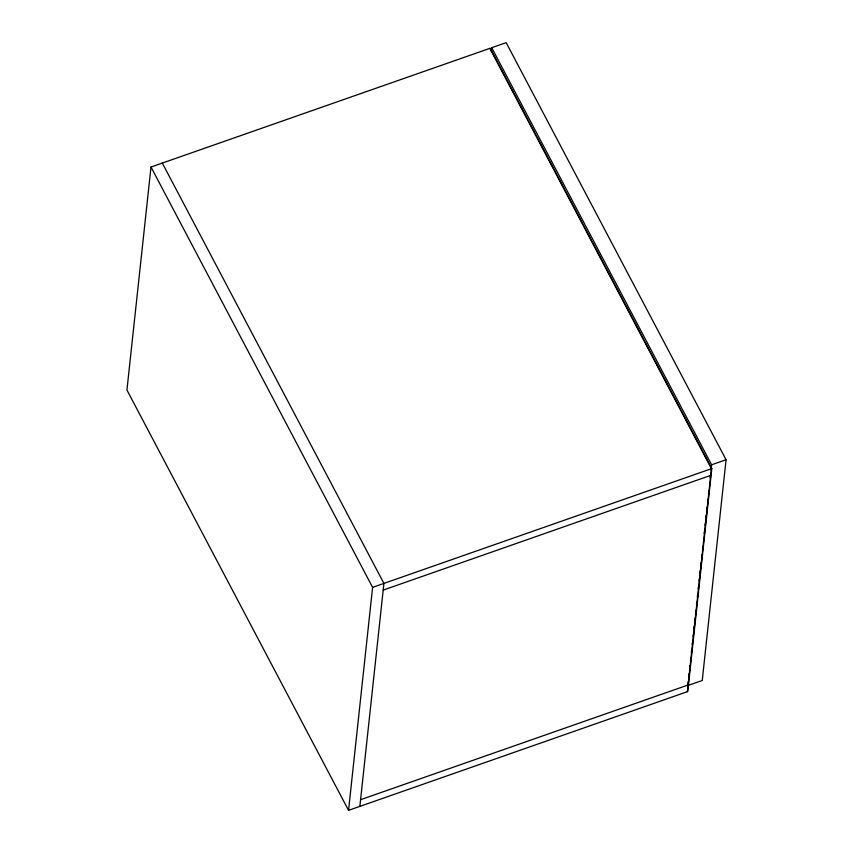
<?xml version="1.0" encoding="UTF-8"?>
<svg xmlns="http://www.w3.org/2000/svg" width="853" height="853" viewBox="0 0 853 853"><rect width="100%" height="100%" fill="white"/><g stroke="black" fill="none" stroke-linecap="round" stroke-linejoin="round"><path stroke-width="1.28" d="M151.002 167.039L126.937 390.034L348.546 810.35L687.753 691.548L711.818 468.564L490.208 48.237L151.002 167.039L372.612 587.365L348.546 810.35M359.849 806.394L383.914 583.399L162.305 163.083M491.285 51.67L491.712 47.715L506.16 42.65L726.063 459.735L702.243 680.502L687.795 685.556M687.934 684.234L688.222 681.59M688.787 676.301L689.075 673.657M689.65 668.368L689.928 665.724M690.503 660.446L690.791 657.802M691.356 652.513L691.644 649.869M692.22 644.58L692.497 641.936M693.073 636.647L693.361 634.003M693.926 628.714L694.214 626.07M694.779 620.781L695.067 618.137M695.643 612.849L695.92 610.204M696.496 604.916L696.784 602.282M697.349 596.993L697.637 594.349M698.202 589.06L698.49 586.416M699.065 581.128L699.353 578.483M699.918 573.195L700.206 570.55M700.771 565.262L701.059 562.617M701.635 557.329L701.912 554.685M702.488 549.396L702.776 546.752M704.194 533.541L704.482 530.897M705.058 525.608L705.335 522.964M705.911 517.675L706.199 515.031M706.764 509.742L707.052 507.098M707.627 501.809L707.905 499.165M708.48 493.876L708.768 491.232M710.186 478.021L710.474 475.377M711.05 470.088L711.615 464.8L491.712 47.715M687.369 691.676L711.434 468.692L489.825 48.365M711.615 464.8L726.063 459.735M372.612 587.365L711.818 468.564M383.2 590.095L711.093 475.249M360.574 799.698L688.467 684.863"/></g></svg>
